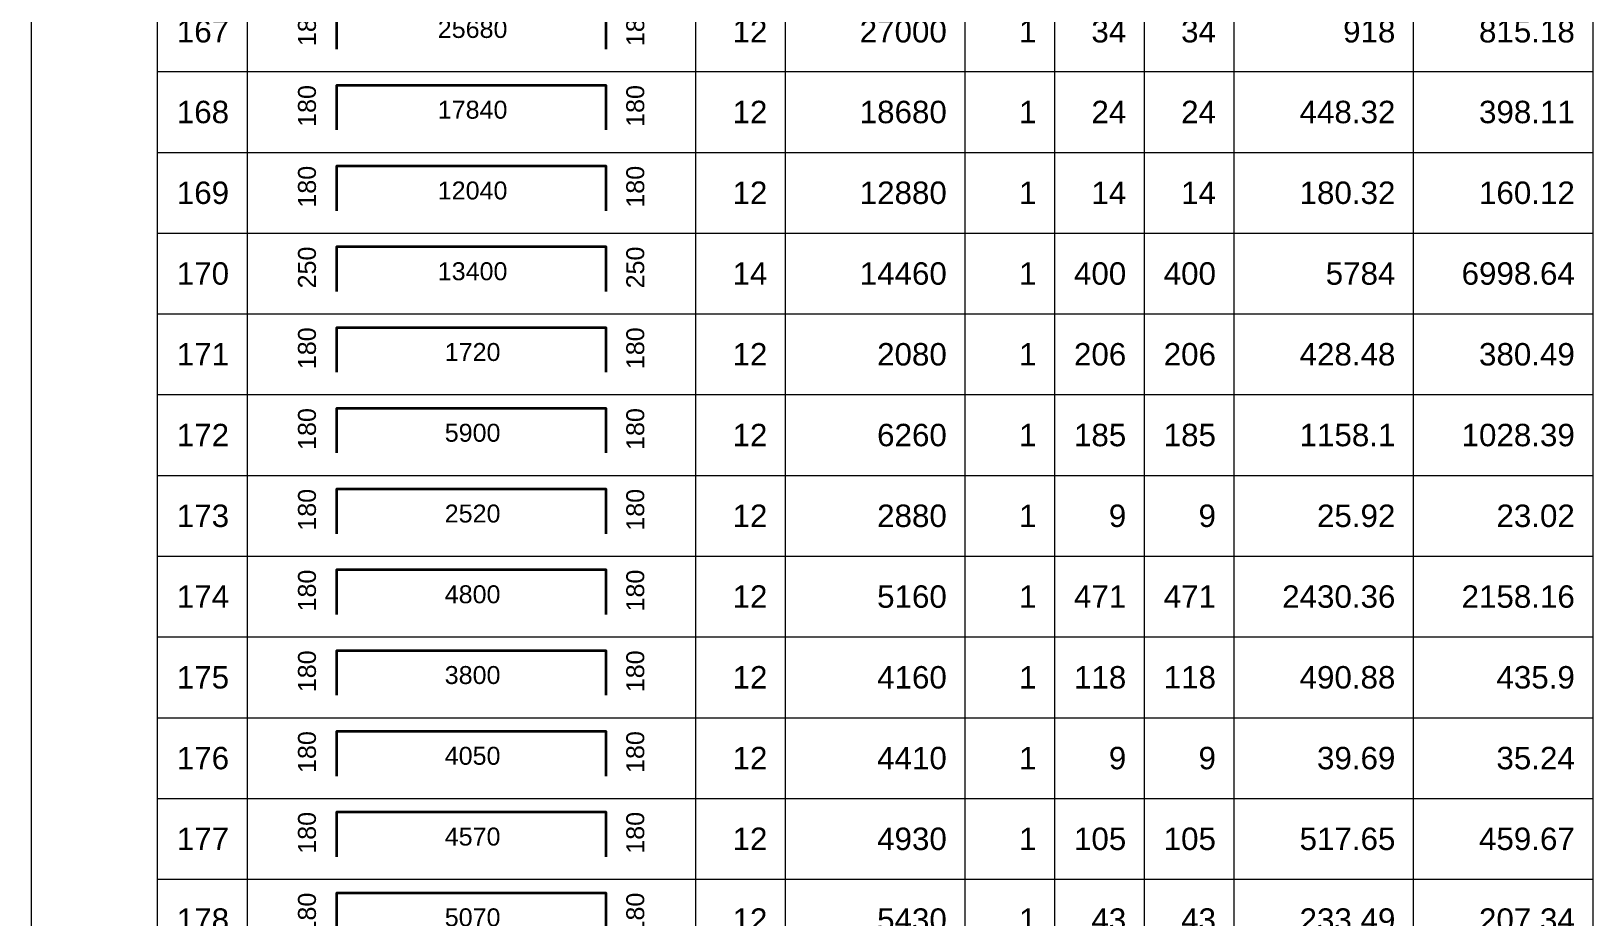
# Model space of a CAD drawing. Header units: millimetres. Extents: x -247377 to 927516, y -864259 to 155594.
# Drawn here: x 636100 to 653505, y -721578 to -711709 of the extents above; entities that cross this region are included whole.
import ezdxf
from ezdxf.enums import TextEntityAlignment as Align

# ---------------------------------------------------------------- set-up
doc = ezdxf.new("R2010")
doc.units = ezdxf.units.MM
doc.header["$MEASUREMENT"] = 0
for name, color, linetype, lineweight in [('NDC_FRAME', 7, 'Continuous', 20), ('NDC_S_REBAR', 4, 'Continuous', 35), ('NDC_S_VN TEXT', 7, 'Continuous', 20), ('NDC_Table', 3, 'Continuous', 20)]:
    doc.layers.add(name, color=color, linetype=linetype, lineweight=lineweight)
doc.styles.add('ARIAL', font='arial.ttf', dxfattribs={"width": 0.8})

# ---------------------------------------------------------------- blocks, each defined once
blk = doc.blocks.new('dang04')
at = {"layer": 'NDC_S_REBAR'}
blk.add_lwpolyline([(3405, -650), (3405, -150), (6405, -150), (6405, -650)], dxfattribs=at)
at = {"layer": 'NDC_Table'}
for p, q in [((0, 0), (0, -900)), ((1405, 0), (1405, -900)), ((2405, 0), (2405, -900)), ((7405, 0), (7405, -900)), ((8405, 0), (8405, -900)), ((10405, 0), (10405, -900)), ((11405, 0), (11405, -900)), ((12405, 0), (12405, -900)), ((13405, 0), (13405, -900)), ((15405, 0), (15405, -900)), ((17405, 0), (17405, -900)), ((1405, -900), (17405, -900))]:
    blk.add_line(p, q, dxfattribs=at)
at = {"layer": 'NDC_S_VN TEXT', "style": 'ARIAL'}
for p in [(3073, -150), (6733, -150)]:
    blk.add_attdef('D03', text='', height=200, rotation=90, dxfattribs=at).set_placement(p, align=Align.MIDDLE_RIGHT)
for p in [(2205, -450), (8205, -450), (10205, -450), (11205, -450), (12205, -450), (13205, -450), (15205, -450), (17205, -450)]:
    blk.add_attdef('D03', text='', height=250, dxfattribs=at).set_placement(p, align=Align.MIDDLE_RIGHT)
blk.add_attdef('D03', text='', height=200, dxfattribs=at).set_placement((4920, -425), align=Align.MIDDLE_CENTER)

msp = doc.modelspace()

# ---------------------------------------------------------------- block references
at = {"layer": 'NDC_FRAME'}
ref = msp.add_blockref('dang04', (636100.2, -711259.1), dxfattribs=at)
ref.add_attrib('D03', '167', dxfattribs={"layer": 'NDC_S_VN TEXT', "height": 250, "style": 'ARIAL'}).set_placement((638305.5, -711709.1), align=Align.MIDDLE_RIGHT)
ref.add_attrib('D03', '180', dxfattribs={"layer": 'NDC_S_VN TEXT', "height": 200, "rotation": 90, "style": 'ARIAL'}).set_placement((639173.5, -711409.1), align=Align.MIDDLE_RIGHT)
ref.add_attrib('D03', '25680', dxfattribs={"layer": 'NDC_S_VN TEXT', "height": 200, "style": 'ARIAL'}).set_placement((641019.8, -711683.8), align=Align.MIDDLE_CENTER)
ref.add_attrib('D03', '180', dxfattribs={"layer": 'NDC_S_VN TEXT', "height": 200, "rotation": 90, "style": 'ARIAL'}).set_placement((642832.7, -711409.1), align=Align.MIDDLE_RIGHT)
ref.add_attrib('D03', '12', dxfattribs={"layer": 'NDC_S_VN TEXT', "height": 250, "style": 'ARIAL'}).set_placement((644305.5, -711709.1), align=Align.MIDDLE_RIGHT)
ref.add_attrib('D03', '27000', dxfattribs={"layer": 'NDC_S_VN TEXT', "height": 250, "style": 'ARIAL'}).set_placement((646305.5, -711709.1), align=Align.MIDDLE_RIGHT)
ref.add_attrib('D03', '1', dxfattribs={"layer": 'NDC_S_VN TEXT', "height": 250, "style": 'ARIAL'}).set_placement((647305.5, -711709.1), align=Align.MIDDLE_RIGHT)
ref.add_attrib('D03', '34', dxfattribs={"layer": 'NDC_S_VN TEXT', "height": 250, "style": 'ARIAL'}).set_placement((648305.5, -711709.1), align=Align.MIDDLE_RIGHT)
ref.add_attrib('D03', '34', dxfattribs={"layer": 'NDC_S_VN TEXT', "height": 250, "style": 'ARIAL'}).set_placement((649305.5, -711708.8), align=Align.MIDDLE_RIGHT)
ref.add_attrib('D03', '918', dxfattribs={"layer": 'NDC_S_VN TEXT', "height": 250, "style": 'ARIAL'}).set_placement((651305.5, -711709.1), align=Align.MIDDLE_RIGHT)
ref.add_attrib('D03', '815.18', dxfattribs={"layer": 'NDC_S_VN TEXT', "height": 250, "style": 'ARIAL'}).set_placement((653305.5, -711709.1), align=Align.MIDDLE_RIGHT)
ref = msp.add_blockref('dang04', (636100.2, -712159.1), dxfattribs=at)
ref.add_attrib('D03', '168', dxfattribs={"layer": 'NDC_S_VN TEXT', "height": 250, "style": 'ARIAL'}).set_placement((638305.5, -712609.1), align=Align.MIDDLE_RIGHT)
ref.add_attrib('D03', '180', dxfattribs={"layer": 'NDC_S_VN TEXT', "height": 200, "rotation": 90, "style": 'ARIAL'}).set_placement((639173.5, -712309.1), align=Align.MIDDLE_RIGHT)
ref.add_attrib('D03', '17840', dxfattribs={"layer": 'NDC_S_VN TEXT', "height": 200, "style": 'ARIAL'}).set_placement((641019.8, -712583.8), align=Align.MIDDLE_CENTER)
ref.add_attrib('D03', '180', dxfattribs={"layer": 'NDC_S_VN TEXT', "height": 200, "rotation": 90, "style": 'ARIAL'}).set_placement((642832.7, -712309.1), align=Align.MIDDLE_RIGHT)
ref.add_attrib('D03', '12', dxfattribs={"layer": 'NDC_S_VN TEXT', "height": 250, "style": 'ARIAL'}).set_placement((644305.5, -712609.1), align=Align.MIDDLE_RIGHT)
ref.add_attrib('D03', '18680', dxfattribs={"layer": 'NDC_S_VN TEXT', "height": 250, "style": 'ARIAL'}).set_placement((646305.5, -712609.1), align=Align.MIDDLE_RIGHT)
ref.add_attrib('D03', '1', dxfattribs={"layer": 'NDC_S_VN TEXT', "height": 250, "style": 'ARIAL'}).set_placement((647305.5, -712609.1), align=Align.MIDDLE_RIGHT)
ref.add_attrib('D03', '24', dxfattribs={"layer": 'NDC_S_VN TEXT', "height": 250, "style": 'ARIAL'}).set_placement((648305.5, -712609.1), align=Align.MIDDLE_RIGHT)
ref.add_attrib('D03', '24', dxfattribs={"layer": 'NDC_S_VN TEXT', "height": 250, "style": 'ARIAL'}).set_placement((649305.5, -712608.8), align=Align.MIDDLE_RIGHT)
ref.add_attrib('D03', '448.32', dxfattribs={"layer": 'NDC_S_VN TEXT', "height": 250, "style": 'ARIAL'}).set_placement((651305.5, -712609.1), align=Align.MIDDLE_RIGHT)
ref.add_attrib('D03', '398.11', dxfattribs={"layer": 'NDC_S_VN TEXT', "height": 250, "style": 'ARIAL'}).set_placement((653305.5, -712609.1), align=Align.MIDDLE_RIGHT)
ref = msp.add_blockref('dang04', (636100.2, -713059.1), dxfattribs=at)
ref.add_attrib('D03', '169', dxfattribs={"layer": 'NDC_S_VN TEXT', "height": 250, "style": 'ARIAL'}).set_placement((638305.5, -713509.1), align=Align.MIDDLE_RIGHT)
ref.add_attrib('D03', '180', dxfattribs={"layer": 'NDC_S_VN TEXT', "height": 200, "rotation": 90, "style": 'ARIAL'}).set_placement((639173.5, -713209.1), align=Align.MIDDLE_RIGHT)
ref.add_attrib('D03', '12040', dxfattribs={"layer": 'NDC_S_VN TEXT', "height": 200, "style": 'ARIAL'}).set_placement((641019.8, -713483.8), align=Align.MIDDLE_CENTER)
ref.add_attrib('D03', '180', dxfattribs={"layer": 'NDC_S_VN TEXT', "height": 200, "rotation": 90, "style": 'ARIAL'}).set_placement((642832.7, -713209.1), align=Align.MIDDLE_RIGHT)
ref.add_attrib('D03', '12', dxfattribs={"layer": 'NDC_S_VN TEXT', "height": 250, "style": 'ARIAL'}).set_placement((644305.5, -713509.1), align=Align.MIDDLE_RIGHT)
ref.add_attrib('D03', '12880', dxfattribs={"layer": 'NDC_S_VN TEXT', "height": 250, "style": 'ARIAL'}).set_placement((646305.5, -713509.1), align=Align.MIDDLE_RIGHT)
ref.add_attrib('D03', '1', dxfattribs={"layer": 'NDC_S_VN TEXT', "height": 250, "style": 'ARIAL'}).set_placement((647305.5, -713509.1), align=Align.MIDDLE_RIGHT)
ref.add_attrib('D03', '14', dxfattribs={"layer": 'NDC_S_VN TEXT', "height": 250, "style": 'ARIAL'}).set_placement((648305.5, -713509.1), align=Align.MIDDLE_RIGHT)
ref.add_attrib('D03', '14', dxfattribs={"layer": 'NDC_S_VN TEXT', "height": 250, "style": 'ARIAL'}).set_placement((649305.5, -713508.8), align=Align.MIDDLE_RIGHT)
ref.add_attrib('D03', '180.32', dxfattribs={"layer": 'NDC_S_VN TEXT', "height": 250, "style": 'ARIAL'}).set_placement((651305.5, -713509.1), align=Align.MIDDLE_RIGHT)
ref.add_attrib('D03', '160.12', dxfattribs={"layer": 'NDC_S_VN TEXT', "height": 250, "style": 'ARIAL'}).set_placement((653305.5, -713509.1), align=Align.MIDDLE_RIGHT)
ref = msp.add_blockref('dang04', (636100.2, -713959.1), dxfattribs=at)
ref.add_attrib('D03', '170', dxfattribs={"layer": 'NDC_S_VN TEXT', "height": 250, "style": 'ARIAL'}).set_placement((638305.5, -714409.1), align=Align.MIDDLE_RIGHT)
ref.add_attrib('D03', '250', dxfattribs={"layer": 'NDC_S_VN TEXT', "height": 200, "rotation": 90, "style": 'ARIAL'}).set_placement((639173.5, -714109.1), align=Align.MIDDLE_RIGHT)
ref.add_attrib('D03', '13400', dxfattribs={"layer": 'NDC_S_VN TEXT', "height": 200, "style": 'ARIAL'}).set_placement((641019.8, -714383.8), align=Align.MIDDLE_CENTER)
ref.add_attrib('D03', '250', dxfattribs={"layer": 'NDC_S_VN TEXT', "height": 200, "rotation": 90, "style": 'ARIAL'}).set_placement((642832.7, -714109.1), align=Align.MIDDLE_RIGHT)
ref.add_attrib('D03', '14', dxfattribs={"layer": 'NDC_S_VN TEXT', "height": 250, "style": 'ARIAL'}).set_placement((644305.5, -714409.1), align=Align.MIDDLE_RIGHT)
ref.add_attrib('D03', '14460', dxfattribs={"layer": 'NDC_S_VN TEXT', "height": 250, "style": 'ARIAL'}).set_placement((646305.5, -714409.1), align=Align.MIDDLE_RIGHT)
ref.add_attrib('D03', '1', dxfattribs={"layer": 'NDC_S_VN TEXT', "height": 250, "style": 'ARIAL'}).set_placement((647305.5, -714409.1), align=Align.MIDDLE_RIGHT)
ref.add_attrib('D03', '400', dxfattribs={"layer": 'NDC_S_VN TEXT', "height": 250, "style": 'ARIAL'}).set_placement((648305.5, -714409.1), align=Align.MIDDLE_RIGHT)
ref.add_attrib('D03', '400', dxfattribs={"layer": 'NDC_S_VN TEXT', "height": 250, "style": 'ARIAL'}).set_placement((649305.5, -714408.8), align=Align.MIDDLE_RIGHT)
ref.add_attrib('D03', '5784', dxfattribs={"layer": 'NDC_S_VN TEXT', "height": 250, "style": 'ARIAL'}).set_placement((651305.5, -714409.1), align=Align.MIDDLE_RIGHT)
ref.add_attrib('D03', '6998.64', dxfattribs={"layer": 'NDC_S_VN TEXT', "height": 250, "style": 'ARIAL'}).set_placement((653305.5, -714409.1), align=Align.MIDDLE_RIGHT)
ref = msp.add_blockref('dang04', (636100.2, -714859.1), dxfattribs=at)
ref.add_attrib('D03', '171', dxfattribs={"layer": 'NDC_S_VN TEXT', "height": 250, "style": 'ARIAL'}).set_placement((638305.5, -715309.1), align=Align.MIDDLE_RIGHT)
ref.add_attrib('D03', '180', dxfattribs={"layer": 'NDC_S_VN TEXT', "height": 200, "rotation": 90, "style": 'ARIAL'}).set_placement((639173.5, -715009.1), align=Align.MIDDLE_RIGHT)
ref.add_attrib('D03', '1720', dxfattribs={"layer": 'NDC_S_VN TEXT', "height": 200, "style": 'ARIAL'}).set_placement((641019.8, -715283.8), align=Align.MIDDLE_CENTER)
ref.add_attrib('D03', '180', dxfattribs={"layer": 'NDC_S_VN TEXT', "height": 200, "rotation": 90, "style": 'ARIAL'}).set_placement((642832.7, -715009.1), align=Align.MIDDLE_RIGHT)
ref.add_attrib('D03', '12', dxfattribs={"layer": 'NDC_S_VN TEXT', "height": 250, "style": 'ARIAL'}).set_placement((644305.5, -715309.1), align=Align.MIDDLE_RIGHT)
ref.add_attrib('D03', '2080', dxfattribs={"layer": 'NDC_S_VN TEXT', "height": 250, "style": 'ARIAL'}).set_placement((646305.5, -715309.1), align=Align.MIDDLE_RIGHT)
ref.add_attrib('D03', '1', dxfattribs={"layer": 'NDC_S_VN TEXT', "height": 250, "style": 'ARIAL'}).set_placement((647305.5, -715309.1), align=Align.MIDDLE_RIGHT)
ref.add_attrib('D03', '206', dxfattribs={"layer": 'NDC_S_VN TEXT', "height": 250, "style": 'ARIAL'}).set_placement((648305.5, -715309.1), align=Align.MIDDLE_RIGHT)
ref.add_attrib('D03', '206', dxfattribs={"layer": 'NDC_S_VN TEXT', "height": 250, "style": 'ARIAL'}).set_placement((649305.5, -715308.8), align=Align.MIDDLE_RIGHT)
ref.add_attrib('D03', '428.48', dxfattribs={"layer": 'NDC_S_VN TEXT', "height": 250, "style": 'ARIAL'}).set_placement((651305.5, -715309.1), align=Align.MIDDLE_RIGHT)
ref.add_attrib('D03', '380.49', dxfattribs={"layer": 'NDC_S_VN TEXT', "height": 250, "style": 'ARIAL'}).set_placement((653305.5, -715309.1), align=Align.MIDDLE_RIGHT)
ref = msp.add_blockref('dang04', (636100.2, -715759.1), dxfattribs=at)
ref.add_attrib('D03', '172', dxfattribs={"layer": 'NDC_S_VN TEXT', "height": 250, "style": 'ARIAL'}).set_placement((638305.5, -716209.1), align=Align.MIDDLE_RIGHT)
ref.add_attrib('D03', '180', dxfattribs={"layer": 'NDC_S_VN TEXT', "height": 200, "rotation": 90, "style": 'ARIAL'}).set_placement((639173.5, -715909.1), align=Align.MIDDLE_RIGHT)
ref.add_attrib('D03', '5900', dxfattribs={"layer": 'NDC_S_VN TEXT', "height": 200, "style": 'ARIAL'}).set_placement((641019.8, -716183.8), align=Align.MIDDLE_CENTER)
ref.add_attrib('D03', '180', dxfattribs={"layer": 'NDC_S_VN TEXT', "height": 200, "rotation": 90, "style": 'ARIAL'}).set_placement((642832.7, -715909.1), align=Align.MIDDLE_RIGHT)
ref.add_attrib('D03', '12', dxfattribs={"layer": 'NDC_S_VN TEXT', "height": 250, "style": 'ARIAL'}).set_placement((644305.5, -716209.1), align=Align.MIDDLE_RIGHT)
ref.add_attrib('D03', '6260', dxfattribs={"layer": 'NDC_S_VN TEXT', "height": 250, "style": 'ARIAL'}).set_placement((646305.5, -716209.1), align=Align.MIDDLE_RIGHT)
ref.add_attrib('D03', '1', dxfattribs={"layer": 'NDC_S_VN TEXT', "height": 250, "style": 'ARIAL'}).set_placement((647305.5, -716209.1), align=Align.MIDDLE_RIGHT)
ref.add_attrib('D03', '185', dxfattribs={"layer": 'NDC_S_VN TEXT', "height": 250, "style": 'ARIAL'}).set_placement((648305.5, -716209.1), align=Align.MIDDLE_RIGHT)
ref.add_attrib('D03', '185', dxfattribs={"layer": 'NDC_S_VN TEXT', "height": 250, "style": 'ARIAL'}).set_placement((649305.5, -716208.8), align=Align.MIDDLE_RIGHT)
ref.add_attrib('D03', '1158.1', dxfattribs={"layer": 'NDC_S_VN TEXT', "height": 250, "style": 'ARIAL'}).set_placement((651305.5, -716209.1), align=Align.MIDDLE_RIGHT)
ref.add_attrib('D03', '1028.39', dxfattribs={"layer": 'NDC_S_VN TEXT', "height": 250, "style": 'ARIAL'}).set_placement((653305.5, -716209.1), align=Align.MIDDLE_RIGHT)
ref = msp.add_blockref('dang04', (636100.2, -716659.1), dxfattribs=at)
ref.add_attrib('D03', '173', dxfattribs={"layer": 'NDC_S_VN TEXT', "height": 250, "style": 'ARIAL'}).set_placement((638305.5, -717109.1), align=Align.MIDDLE_RIGHT)
ref.add_attrib('D03', '180', dxfattribs={"layer": 'NDC_S_VN TEXT', "height": 200, "rotation": 90, "style": 'ARIAL'}).set_placement((639173.5, -716809.1), align=Align.MIDDLE_RIGHT)
ref.add_attrib('D03', '2520', dxfattribs={"layer": 'NDC_S_VN TEXT', "height": 200, "style": 'ARIAL'}).set_placement((641019.8, -717083.8), align=Align.MIDDLE_CENTER)
ref.add_attrib('D03', '180', dxfattribs={"layer": 'NDC_S_VN TEXT', "height": 200, "rotation": 90, "style": 'ARIAL'}).set_placement((642832.7, -716809.1), align=Align.MIDDLE_RIGHT)
ref.add_attrib('D03', '12', dxfattribs={"layer": 'NDC_S_VN TEXT', "height": 250, "style": 'ARIAL'}).set_placement((644305.5, -717109.1), align=Align.MIDDLE_RIGHT)
ref.add_attrib('D03', '2880', dxfattribs={"layer": 'NDC_S_VN TEXT', "height": 250, "style": 'ARIAL'}).set_placement((646305.5, -717109.1), align=Align.MIDDLE_RIGHT)
ref.add_attrib('D03', '1', dxfattribs={"layer": 'NDC_S_VN TEXT', "height": 250, "style": 'ARIAL'}).set_placement((647305.5, -717109.1), align=Align.MIDDLE_RIGHT)
ref.add_attrib('D03', '9', dxfattribs={"layer": 'NDC_S_VN TEXT', "height": 250, "style": 'ARIAL'}).set_placement((648305.5, -717109.1), align=Align.MIDDLE_RIGHT)
ref.add_attrib('D03', '9', dxfattribs={"layer": 'NDC_S_VN TEXT', "height": 250, "style": 'ARIAL'}).set_placement((649305.5, -717108.8), align=Align.MIDDLE_RIGHT)
ref.add_attrib('D03', '25.92', dxfattribs={"layer": 'NDC_S_VN TEXT', "height": 250, "style": 'ARIAL'}).set_placement((651305.5, -717109.1), align=Align.MIDDLE_RIGHT)
ref.add_attrib('D03', '23.02', dxfattribs={"layer": 'NDC_S_VN TEXT', "height": 250, "style": 'ARIAL'}).set_placement((653305.5, -717109.1), align=Align.MIDDLE_RIGHT)
ref = msp.add_blockref('dang04', (636100.2, -717559.1), dxfattribs=at)
ref.add_attrib('D03', '174', dxfattribs={"layer": 'NDC_S_VN TEXT', "height": 250, "style": 'ARIAL'}).set_placement((638305.5, -718009.1), align=Align.MIDDLE_RIGHT)
ref.add_attrib('D03', '180', dxfattribs={"layer": 'NDC_S_VN TEXT', "height": 200, "rotation": 90, "style": 'ARIAL'}).set_placement((639173.5, -717709.1), align=Align.MIDDLE_RIGHT)
ref.add_attrib('D03', '4800', dxfattribs={"layer": 'NDC_S_VN TEXT', "height": 200, "style": 'ARIAL'}).set_placement((641019.8, -717983.8), align=Align.MIDDLE_CENTER)
ref.add_attrib('D03', '180', dxfattribs={"layer": 'NDC_S_VN TEXT', "height": 200, "rotation": 90, "style": 'ARIAL'}).set_placement((642832.7, -717709.1), align=Align.MIDDLE_RIGHT)
ref.add_attrib('D03', '12', dxfattribs={"layer": 'NDC_S_VN TEXT', "height": 250, "style": 'ARIAL'}).set_placement((644305.5, -718009.1), align=Align.MIDDLE_RIGHT)
ref.add_attrib('D03', '5160', dxfattribs={"layer": 'NDC_S_VN TEXT', "height": 250, "style": 'ARIAL'}).set_placement((646305.5, -718009.1), align=Align.MIDDLE_RIGHT)
ref.add_attrib('D03', '1', dxfattribs={"layer": 'NDC_S_VN TEXT', "height": 250, "style": 'ARIAL'}).set_placement((647305.5, -718009.1), align=Align.MIDDLE_RIGHT)
ref.add_attrib('D03', '471', dxfattribs={"layer": 'NDC_S_VN TEXT', "height": 250, "style": 'ARIAL'}).set_placement((648305.5, -718009.1), align=Align.MIDDLE_RIGHT)
ref.add_attrib('D03', '471', dxfattribs={"layer": 'NDC_S_VN TEXT', "height": 250, "style": 'ARIAL'}).set_placement((649305.5, -718008.8), align=Align.MIDDLE_RIGHT)
ref.add_attrib('D03', '2430.36', dxfattribs={"layer": 'NDC_S_VN TEXT', "height": 250, "style": 'ARIAL'}).set_placement((651305.5, -718009.1), align=Align.MIDDLE_RIGHT)
ref.add_attrib('D03', '2158.16', dxfattribs={"layer": 'NDC_S_VN TEXT', "height": 250, "style": 'ARIAL'}).set_placement((653305.5, -718009.1), align=Align.MIDDLE_RIGHT)
ref = msp.add_blockref('dang04', (636100.2, -718459.1), dxfattribs=at)
ref.add_attrib('D03', '175', dxfattribs={"layer": 'NDC_S_VN TEXT', "height": 250, "style": 'ARIAL'}).set_placement((638305.5, -718909.1), align=Align.MIDDLE_RIGHT)
ref.add_attrib('D03', '180', dxfattribs={"layer": 'NDC_S_VN TEXT', "height": 200, "rotation": 90, "style": 'ARIAL'}).set_placement((639173.5, -718609.1), align=Align.MIDDLE_RIGHT)
ref.add_attrib('D03', '3800', dxfattribs={"layer": 'NDC_S_VN TEXT', "height": 200, "style": 'ARIAL'}).set_placement((641019.8, -718883.8), align=Align.MIDDLE_CENTER)
ref.add_attrib('D03', '180', dxfattribs={"layer": 'NDC_S_VN TEXT', "height": 200, "rotation": 90, "style": 'ARIAL'}).set_placement((642832.7, -718609.1), align=Align.MIDDLE_RIGHT)
ref.add_attrib('D03', '12', dxfattribs={"layer": 'NDC_S_VN TEXT', "height": 250, "style": 'ARIAL'}).set_placement((644305.5, -718909.1), align=Align.MIDDLE_RIGHT)
ref.add_attrib('D03', '4160', dxfattribs={"layer": 'NDC_S_VN TEXT', "height": 250, "style": 'ARIAL'}).set_placement((646305.5, -718909.1), align=Align.MIDDLE_RIGHT)
ref.add_attrib('D03', '1', dxfattribs={"layer": 'NDC_S_VN TEXT', "height": 250, "style": 'ARIAL'}).set_placement((647305.5, -718909.1), align=Align.MIDDLE_RIGHT)
ref.add_attrib('D03', '118', dxfattribs={"layer": 'NDC_S_VN TEXT', "height": 250, "style": 'ARIAL'}).set_placement((648305.5, -718909.1), align=Align.MIDDLE_RIGHT)
ref.add_attrib('D03', '118', dxfattribs={"layer": 'NDC_S_VN TEXT', "height": 250, "style": 'ARIAL'}).set_placement((649305.5, -718908.8), align=Align.MIDDLE_RIGHT)
ref.add_attrib('D03', '490.88', dxfattribs={"layer": 'NDC_S_VN TEXT', "height": 250, "style": 'ARIAL'}).set_placement((651305.5, -718909.1), align=Align.MIDDLE_RIGHT)
ref.add_attrib('D03', '435.9', dxfattribs={"layer": 'NDC_S_VN TEXT', "height": 250, "style": 'ARIAL'}).set_placement((653305.5, -718909.1), align=Align.MIDDLE_RIGHT)
ref = msp.add_blockref('dang04', (636100.2, -719359.1), dxfattribs=at)
ref.add_attrib('D03', '176', dxfattribs={"layer": 'NDC_S_VN TEXT', "height": 250, "style": 'ARIAL'}).set_placement((638305.5, -719809.1), align=Align.MIDDLE_RIGHT)
ref.add_attrib('D03', '180', dxfattribs={"layer": 'NDC_S_VN TEXT', "height": 200, "rotation": 90, "style": 'ARIAL'}).set_placement((639173.5, -719509.1), align=Align.MIDDLE_RIGHT)
ref.add_attrib('D03', '4050', dxfattribs={"layer": 'NDC_S_VN TEXT', "height": 200, "style": 'ARIAL'}).set_placement((641019.8, -719783.8), align=Align.MIDDLE_CENTER)
ref.add_attrib('D03', '180', dxfattribs={"layer": 'NDC_S_VN TEXT', "height": 200, "rotation": 90, "style": 'ARIAL'}).set_placement((642832.7, -719509.1), align=Align.MIDDLE_RIGHT)
ref.add_attrib('D03', '12', dxfattribs={"layer": 'NDC_S_VN TEXT', "height": 250, "style": 'ARIAL'}).set_placement((644305.5, -719809.1), align=Align.MIDDLE_RIGHT)
ref.add_attrib('D03', '4410', dxfattribs={"layer": 'NDC_S_VN TEXT', "height": 250, "style": 'ARIAL'}).set_placement((646305.5, -719809.1), align=Align.MIDDLE_RIGHT)
ref.add_attrib('D03', '1', dxfattribs={"layer": 'NDC_S_VN TEXT', "height": 250, "style": 'ARIAL'}).set_placement((647305.5, -719809.1), align=Align.MIDDLE_RIGHT)
ref.add_attrib('D03', '9', dxfattribs={"layer": 'NDC_S_VN TEXT', "height": 250, "style": 'ARIAL'}).set_placement((648305.5, -719809.1), align=Align.MIDDLE_RIGHT)
ref.add_attrib('D03', '9', dxfattribs={"layer": 'NDC_S_VN TEXT', "height": 250, "style": 'ARIAL'}).set_placement((649305.5, -719808.8), align=Align.MIDDLE_RIGHT)
ref.add_attrib('D03', '39.69', dxfattribs={"layer": 'NDC_S_VN TEXT', "height": 250, "style": 'ARIAL'}).set_placement((651305.5, -719809.1), align=Align.MIDDLE_RIGHT)
ref.add_attrib('D03', '35.24', dxfattribs={"layer": 'NDC_S_VN TEXT', "height": 250, "style": 'ARIAL'}).set_placement((653305.5, -719809.1), align=Align.MIDDLE_RIGHT)
ref = msp.add_blockref('dang04', (636100.2, -720259.1), dxfattribs=at)
ref.add_attrib('D03', '177', dxfattribs={"layer": 'NDC_S_VN TEXT', "height": 250, "style": 'ARIAL'}).set_placement((638305.5, -720709.1), align=Align.MIDDLE_RIGHT)
ref.add_attrib('D03', '180', dxfattribs={"layer": 'NDC_S_VN TEXT', "height": 200, "rotation": 90, "style": 'ARIAL'}).set_placement((639173.5, -720409.1), align=Align.MIDDLE_RIGHT)
ref.add_attrib('D03', '4570', dxfattribs={"layer": 'NDC_S_VN TEXT', "height": 200, "style": 'ARIAL'}).set_placement((641019.8, -720683.8), align=Align.MIDDLE_CENTER)
ref.add_attrib('D03', '180', dxfattribs={"layer": 'NDC_S_VN TEXT', "height": 200, "rotation": 90, "style": 'ARIAL'}).set_placement((642832.7, -720409.1), align=Align.MIDDLE_RIGHT)
ref.add_attrib('D03', '12', dxfattribs={"layer": 'NDC_S_VN TEXT', "height": 250, "style": 'ARIAL'}).set_placement((644305.5, -720709.1), align=Align.MIDDLE_RIGHT)
ref.add_attrib('D03', '4930', dxfattribs={"layer": 'NDC_S_VN TEXT', "height": 250, "style": 'ARIAL'}).set_placement((646305.5, -720709.1), align=Align.MIDDLE_RIGHT)
ref.add_attrib('D03', '1', dxfattribs={"layer": 'NDC_S_VN TEXT', "height": 250, "style": 'ARIAL'}).set_placement((647305.5, -720709.1), align=Align.MIDDLE_RIGHT)
ref.add_attrib('D03', '105', dxfattribs={"layer": 'NDC_S_VN TEXT', "height": 250, "style": 'ARIAL'}).set_placement((648305.5, -720709.1), align=Align.MIDDLE_RIGHT)
ref.add_attrib('D03', '105', dxfattribs={"layer": 'NDC_S_VN TEXT', "height": 250, "style": 'ARIAL'}).set_placement((649305.5, -720708.8), align=Align.MIDDLE_RIGHT)
ref.add_attrib('D03', '517.65', dxfattribs={"layer": 'NDC_S_VN TEXT', "height": 250, "style": 'ARIAL'}).set_placement((651305.5, -720709.1), align=Align.MIDDLE_RIGHT)
ref.add_attrib('D03', '459.67', dxfattribs={"layer": 'NDC_S_VN TEXT', "height": 250, "style": 'ARIAL'}).set_placement((653305.5, -720709.1), align=Align.MIDDLE_RIGHT)
ref = msp.add_blockref('dang04', (636100.2, -721159.1), dxfattribs=at)
ref.add_attrib('D03', '178', dxfattribs={"layer": 'NDC_S_VN TEXT', "height": 250, "style": 'ARIAL'}).set_placement((638305.5, -721609.1), align=Align.MIDDLE_RIGHT)
ref.add_attrib('D03', '180', dxfattribs={"layer": 'NDC_S_VN TEXT', "height": 200, "rotation": 90, "style": 'ARIAL'}).set_placement((639173.5, -721309.1), align=Align.MIDDLE_RIGHT)
ref.add_attrib('D03', '5070', dxfattribs={"layer": 'NDC_S_VN TEXT', "height": 200, "style": 'ARIAL'}).set_placement((641019.8, -721583.8), align=Align.MIDDLE_CENTER)
ref.add_attrib('D03', '180', dxfattribs={"layer": 'NDC_S_VN TEXT', "height": 200, "rotation": 90, "style": 'ARIAL'}).set_placement((642832.7, -721309.1), align=Align.MIDDLE_RIGHT)
ref.add_attrib('D03', '12', dxfattribs={"layer": 'NDC_S_VN TEXT', "height": 250, "style": 'ARIAL'}).set_placement((644305.5, -721609.1), align=Align.MIDDLE_RIGHT)
ref.add_attrib('D03', '5430', dxfattribs={"layer": 'NDC_S_VN TEXT', "height": 250, "style": 'ARIAL'}).set_placement((646305.5, -721609.1), align=Align.MIDDLE_RIGHT)
ref.add_attrib('D03', '1', dxfattribs={"layer": 'NDC_S_VN TEXT', "height": 250, "style": 'ARIAL'}).set_placement((647305.5, -721609.1), align=Align.MIDDLE_RIGHT)
ref.add_attrib('D03', '43', dxfattribs={"layer": 'NDC_S_VN TEXT', "height": 250, "style": 'ARIAL'}).set_placement((648305.5, -721609.1), align=Align.MIDDLE_RIGHT)
ref.add_attrib('D03', '43', dxfattribs={"layer": 'NDC_S_VN TEXT', "height": 250, "style": 'ARIAL'}).set_placement((649305.5, -721608.8), align=Align.MIDDLE_RIGHT)
ref.add_attrib('D03', '233.49', dxfattribs={"layer": 'NDC_S_VN TEXT', "height": 250, "style": 'ARIAL'}).set_placement((651305.5, -721609.1), align=Align.MIDDLE_RIGHT)
ref.add_attrib('D03', '207.34', dxfattribs={"layer": 'NDC_S_VN TEXT', "height": 250, "style": 'ARIAL'}).set_placement((653305.5, -721609.1), align=Align.MIDDLE_RIGHT)

doc.saveas('drawing.dxf')
